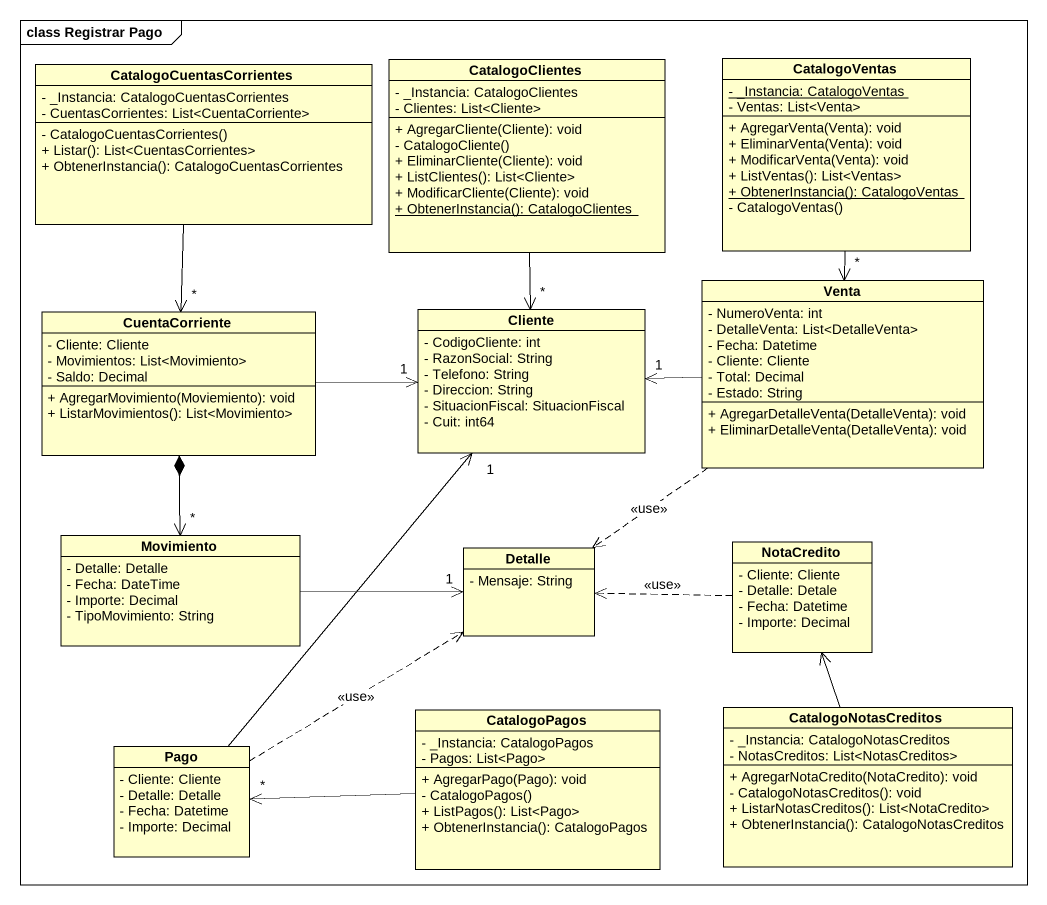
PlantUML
@startuml
mainframe class Registrar Pago
hide circle
hide empty members
skinparam classAttributeIconSize 0
class CatalogoCuentasCorrientes {
  - _Instancia: CatalogoCuentasCorrientes
  - CuentasCorrientes: List<CuentaCorriente>
  - CatalogoCuentasCorrientes()
  + Listar(): List<CuentasCorrientes>
  + ObtenerInstancia(): CatalogoCuentasCorrientes
}
class CatalogoClientes {
  - _Instancia: CatalogoClientes
  - Clientes: List<Cliente>
  + AgregarCliente(Cliente): void
  - CatalogoCliente()
  + EliminarCliente(Cliente): void
  + ListClientes(): List<Cliente>
  + ModificarCliente(Cliente): void
  {static} + ObtenerInstancia(): CatalogoClientes
}
class CatalogoVentas {
  {static} - _Instancia: CatalogoVentas
  - Ventas: List<Venta>
  + AgregarVenta(Venta): void
  + EliminarVenta(Venta): void
  + ModificarVenta(Venta): void
  + ListVentas(): List<Ventas>
  {static} + ObtenerInstancia(): CatalogoVentas
  - CatalogoVentas()
}
class Venta {
  - NumeroVenta: int
  - DetalleVenta: List<DetalleVenta>
  - Fecha: Datetime
  - Cliente: Cliente
  - Total: Decimal
  - Estado: String
  + AgregarDetalleVenta(DetalleVenta): void
  + EliminarDetalleVenta(DetalleVenta): void
}
class CuentaCorriente {
  - Cliente: Cliente
  - Movimientos: List<Movimiento>
  - Saldo: Decimal
  + AgregarMovimiento(Moviemiento): void
  + ListarMovimientos(): List<Movimiento>
}
class Cliente {
  - CodigoCliente: int
  - RazonSocial: String
  - Telefono: String
  - Direccion: String
  - SituacionFiscal: SituacionFiscal
  - Cuit: int64
}
class Movimiento {
  - Detalle: Detalle
  - Fecha: DateTime
  - Importe: Decimal
  - TipoMovimiento: String
}
class Detalle {
  - Mensaje: String
}
class NotaCredito {
  - Cliente: Cliente
  - Detalle: Detale
  - Fecha: Datetime
  - Importe: Decimal
}
class Pago {
  - Cliente: Cliente
  - Detalle: Detalle
  - Fecha: Datetime
  - Importe: Decimal
}
class CatalogoPagos {
  - _Instancia: CatalogoPagos
  - Pagos: List<Pago>
  + AgregarPago(Pago): void
  - CatalogoPagos()
  + ListPagos(): List<Pago>
  + ObtenerInstancia(): CatalogoPagos
}
class CatalogoNotasCreditos {
  - _Instancia: CatalogoNotasCreditos
  - NotasCreditos: List<NotasCreditos>
  + AgregarNotaCredito(NotaCredito): void
  - CatalogoNotasCreditos(): void
  + ListarNotasCreditos(): List<NotaCredito>
  + ObtenerInstancia(): CatalogoNotasCreditos
}
CatalogoCuentasCorrientes --> "*" CuentaCorriente
CatalogoClientes --> "*" Cliente
CatalogoVentas --> "*" Venta
Venta -left-> "1" Cliente
Venta ..> Detalle : <<use>>
CuentaCorriente -right-> "1" Cliente
Movimiento "*" <-up-* CuentaCorriente
Movimiento -right-> "1" Detalle
NotaCredito .left.> Detalle : <<use>>
Pago -up-> "1" Cliente
Pago .up.> Detalle : <<use>>
CatalogoPagos -left-> "*" Pago
CatalogoNotasCreditos -up-> NotaCredito
@enduml
